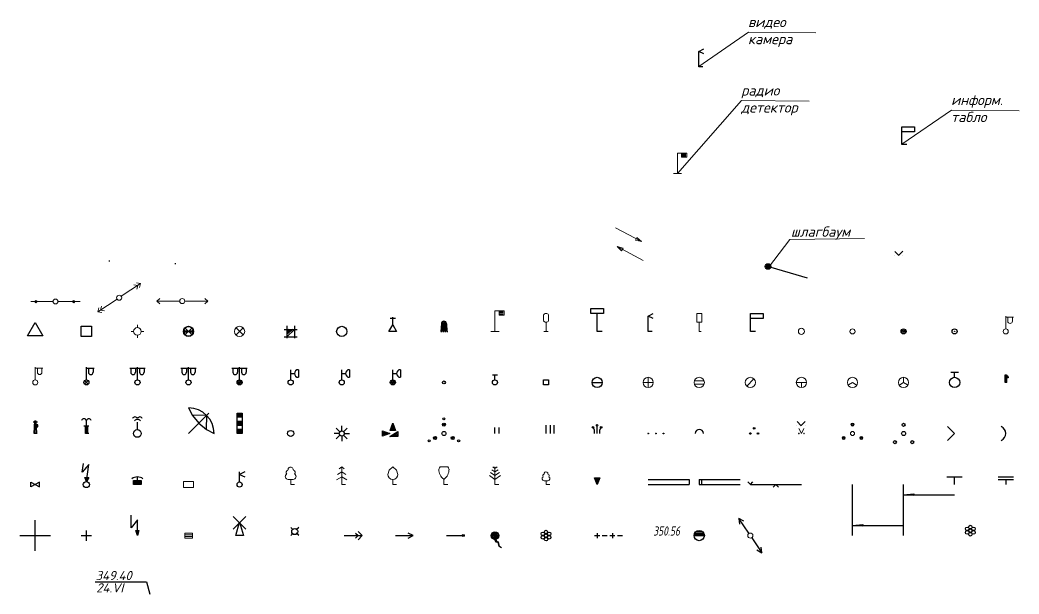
# Model space of a CAD drawing. Header units: metres. Extents: x 629572 to 645168, y 4785785 to 4790166.
# Drawn here: x 633244.5 to 633342.3, y 4785877.5 to 4785933.7 of the extents above; entities that cross this region are included whole.
import ezdxf

# ---------------------------------------------------------------- set-up
doc = ezdxf.new("R2010")
doc.units = ezdxf.units.M
doc.linetypes.add('DOT', pattern=[6.35, 0, -6.35])
doc.layers.get('0').update_dxf_attribs({"linetype": 'CONTINUOUS'})
for name, color, linetype in [('71321100', 7, 'CONTINUOUS'), ('благоустройство 777', 7, 'CONTINUOUS'), ('растительность', 7, 'CONTINUOUS')]:
    doc.layers.add(name, color=color, linetype=linetype)
doc.styles.add('ISOCPEUR', font='isocpeui.ttf')

# ---------------------------------------------------------------- blocks, each defined once
blk = doc.blocks.new('BL_30')
at = {"color": 0}
for p, q in [((-0.8, 2.4), (-0.55, 4.1)), ((0.5, 3.9), (-0.8, 2.4)), ((0, 0.6), (0.5, 3.9)), ((0, 0.6), (-0.3, 1.4)), ((-0.3, 1.4), (0.5, 1.35)), ((0, 0.6), (-0.1, 1.44)), ((0.3, 1.36), (0, 0.6)), ((0.5, 1.35), (0, 0.6))]:
    blk.add_line(p, q, dxfattribs=at)
for radius in [0.6, 0]:
    blk.add_circle((0, 0), radius, dxfattribs=at)
blk = doc.blocks.new('BL_352')
at = {"color": 0}
for p, q in [((-1, 0), (1, 0)), ((0, -1), (0, 1))]:
    blk.add_line(p, q, dxfattribs=at)
blk = doc.blocks.new('BL_1002')
at = {"color": 0}
for p, q in [((-0.85, -0.45), (-0.85, 0.45)), ((-0.85, 0.45), (0.85, -0.45)), ((0.85, 0.45), (-0.85, -0.45)), ((0.85, -0.45), (0.85, 0.45))]:
    blk.add_line(p, q, dxfattribs=at)
blk = doc.blocks.new('BL_333')
at = {"color": 0}
for p, q in [((0, -3), (0, 3)), ((-3, 0), (3, 0))]:
    blk.add_line(p, q, dxfattribs=at)
blk = doc.blocks.new('BL_87')
at = {"color": 0}
for p, q in [((-0.75, 0), (-0.75, 0.8)), ((-0.75, 0.8), (0, 0.8)), ((-0.75, 0.6), (0.75, 0.6)), ((0.75, 0.4), (-0.75, 0.4)), ((-0.75, 0.2), (0.75, 0.2)), ((0.75, 0), (-0.75, 0)), ((0, 0.8), (0, 1.5)), ((0, 0.8), (0.75, 0.8)), ((0.75, 0.8), (0.75, 0))]:
    blk.add_line(p, q, dxfattribs=at)
blk.add_arc((0, -0.3), 1.8, 53, 127, dxfattribs=at)
blk = doc.blocks.new('BL_46')
at = {"color": 0}
for p, q in [((-1.2, 1.5), (-1.2, 4)), ((0, 3.1), (-1.2, 1.5)), ((0, 0), (0, 3.1)), ((0, 0), (-0.3, 1)), ((-0.3, 1), (0.3, 1)), ((-0.15, 1), (0, 0)), ((0.3, 1), (0, 0)), ((0, 0), (0.15, 1))]:
    blk.add_line(p, q, dxfattribs=at)
blk = doc.blocks.new('BL_2')
at = {"color": 0}
for p, q in [((-1, -1), (-1, 1)), ((-1, 1), (1, 1)), ((1, 1), (1, -1)), ((0, -1), (-1, -1)), ((1, -1), (0, -1))]:
    blk.add_line(p, q, dxfattribs=at)
blk.add_circle((0, 0), 0, dxfattribs=at)
blk = doc.blocks.new('BL_70')
at = {"color": 0}
for p, q in [((0, 0), (0, 2.6)), ((-0.5, 1.5), (0.5, 1.5)), ((-0.2, 0), (-0.2, 1.5)), ((0.5, 0), (-0.2, 0)), ((0.2, 1.5), (0.2, 0))]:
    blk.add_line(p, q, dxfattribs=at)
for centre in [(-0.48, 2.4), (0.48, 2.4)]:
    blk.add_arc(centre, 0.5, 20, 160, dxfattribs=at)
blk = doc.blocks.new('BL_1')
at = {"color": 0}
for p, q in [((-1.5, -0.87), (0, 1.73)), ((0, 1.73), (1.5, -0.87)), ((0, -0.87), (-1.5, -0.87)), ((1.5, -0.87), (0, -0.87))]:
    blk.add_line(p, q, dxfattribs=at)
blk.add_circle((0, 0), 0, dxfattribs=at)
blk = doc.blocks.new('BL_33')
at = {"color": 0, "lineweight": 13}
for p, q in [((0, 0.5), (0, 3)), ((0, 2.8), (1.5, 2.8)), ((0.4, 2.8), (0.4, 2)), ((1.3, 2.8), (1.3, 2))]:
    blk.add_line(p, q, dxfattribs=at)
for radius in [0.5, 0]:
    blk.add_circle((0, 0), radius, dxfattribs=at)
blk.add_arc((0.85, 2), 0.45, 180, 0, dxfattribs=at)
blk = doc.blocks.new('BL_69')
at = {"color": 0}
for p, q in [((-0.4, 2.3), (0.4, 2.3)), ((-0.25, 0), (-0.1, 2.5)), ((-0.1, 2.5), (0.1, 2.5)), ((0, 0), (0, 2.5)), ((0.1, 2.5), (0.25, 0)), ((0.38, 0), (-0.25, 0)), ((0.5, 1.7), (0.2, 1.7)), ((0.2, 1.5), (0.3, 1.5)), ((0.3, 1.5), (0.3, 1.3)), ((0.3, 1.3), (0.5, 1.3)), ((0.5, 1.3), (0.5, 1.7))]:
    blk.add_line(p, q, dxfattribs=at)
blk = doc.blocks.new('BL_3')
at = {"color": 0, "lineweight": 13}
for p, q in [((-0.75, 0), (-1.25, 0)), ((0, 0.75), (0, 1.25)), ((0.75, 0), (1.25, 0)), ((0, -0.75), (0, -1.25))]:
    blk.add_line(p, q, dxfattribs=at)
for radius in [0.75, 0]:
    blk.add_circle((0, 0), radius, dxfattribs=at)
blk = doc.blocks.new('BL_36')
at = {"color": 0}
for p, q in [((-1.5, 2.8), (1.5, 2.8)), ((-1.3, 2.8), (-1.3, 2)), ((-0.4, 2.8), (-0.4, 2)), ((0, 0.5), (0, 3)), ((0.4, 2.8), (0.4, 2)), ((1.3, 2.8), (1.3, 2))]:
    blk.add_line(p, q, dxfattribs=at)
blk.add_circle((0, 0), 0.5, dxfattribs=at)
for centre in [(-0.85, 2), (0.85, 2)]:
    blk.add_arc(centre, 0.45, 180, 0, dxfattribs=at)
blk = doc.blocks.new('BL_94')
at = {"color": 0}
blk.add_line((0, 0.75), (0, 2.2), dxfattribs=at)
blk.add_circle((0, 0), 0.75, dxfattribs=at)
for centre, radius, start, end in [((-0.48, 2.75), 0.5, 20, 160), ((0, 2), 0.75, 40, 140), ((0.48, 2.75), 0.5, 20, 160)]:
    blk.add_arc(centre, radius, start, end, dxfattribs=at)
blk = doc.blocks.new('BL_35')
at = {"color": 0}
for p, q in [((0, 0.5), (0, 3)), ((0, 2.8), (1.5, 2.8)), ((0.4, 2.8), (0.4, 2)), ((1.3, 2.8), (1.3, 2)), ((-0.35, 0.35), (0.35, -0.35)), ((-0.35, -0.35), (0.35, 0.35))]:
    blk.add_line(p, q, dxfattribs=at)
for radius in [0.5, 0]:
    blk.add_circle((0, 0), radius, dxfattribs=at)
blk.add_arc((0.85, 2), 0.45, 180, 0, dxfattribs=at)
blk = doc.blocks.new('BL_4017')
at = {"color": 0}
for p, q in [((0, 0.5), (0, 2.5)), ((1, 2.5), (0, 2)), ((0, 2), (1, 1.5))]:
    blk.add_line(p, q, dxfattribs=at)
blk.add_circle((0, 0), 0.5, dxfattribs=at)
blk = doc.blocks.new('BL_88')
at = {"color": 0, "lineweight": 13}
for p, q in [((1, 0.6), (-1, 0.6)), ((-1, 0.6), (-1, -0.6)), ((1, -0.6), (1, 0.6)), ((-1, -0.6), (1, -0.6))]:
    blk.add_line(p, q, dxfattribs=at)
for centre in [(-0.35, 0), (0.35, 0)]:
    blk.add_circle(centre, 0, dxfattribs=at)
blk = doc.blocks.new('BL_153')
at = {"color": 0, "lineweight": 13}
for p, q in [((-0.75, 0.5), (0.75, 0.5)), ((-0.75, -0.5), (-0.75, 0.5)), ((-0.75, 0.15), (0.75, 0.15)), ((0.75, 0.5), (0.75, -0.5)), ((-0.75, -0.17), (0.75, -0.17)), ((0.75, -0.5), (-0.75, -0.5))]:
    blk.add_line(p, q, dxfattribs=at)
blk = doc.blocks.new('BL_76')
at = {"color": 0}
for p, q in [((-1.25, 3.75), (1.25, 1.25)), ((1.25, 3.75), (-1.25, 1.25)), ((-0.75, 0), (0, 2.61)), ((0, 2.61), (0.75, 0)), ((0.75, 0), (-0.75, 0))]:
    blk.add_line(p, q, dxfattribs=at)
blk = doc.blocks.new('BL_104')
at = {"color": 7, "lineweight": 13}
for p, q in [((-0.45, 1), (0.45, 1)), ((0, 0), (0, 1)), ((0.75, 0), (0, 0))]:
    blk.add_line(p, q, dxfattribs=at)
for centre, radius, start, end in [((-0.5, 1.55), 0.55, 115, 270), ((-0.47, 2.4), 0.44, 100, 235), ((0, 2.9), 0.52, 358, 185), ((0.5, 1.55), 0.55, 270, 65), ((0.47, 2.4), 0.44, 305, 80)]:
    blk.add_arc(centre, radius, start, end, dxfattribs=at)
blk = doc.blocks.new('BL_105')
at = {"color": 7, "lineweight": 13}
for p, q in [((0, 2.5), (-0.8, 2)), ((0, 3.5), (-0.5, 3.1)), ((0, 2.5), (0, 3.5)), ((0.5, 3.1), (0, 3.5)), ((0, 1.5), (0, 2.5)), ((0.8, 2), (0, 2.5)), ((0, 1.5), (-1, 0.9)), ((0, 0), (0, 1.5)), ((1, 0.9), (0, 1.5)), ((0.75, 0), (0, 0))]:
    blk.add_line(p, q, dxfattribs=at)
blk = doc.blocks.new('BL_146')
at = {"color": 0}
for p, q in [((0, 1.6), (0.5, 1.1)), ((0, 0), (0.5, 0.5)), ((1.6, 1.6), (1.1, 1.1)), ((1.6, 0), (1.1, 0.5))]:
    blk.add_line(p, q, dxfattribs=at)
blk.add_circle((0.8, 0.8), 0.6, dxfattribs=at)
blk = doc.blocks.new('BL_4030')
at = {"color": 0}
for p, q in [((0.5, 0), (4, 0)), ((2.7, 0.5), (3.2, 0)), ((3.2, 0), (2.7, -0.5)), ((4, 0), (3.2, 0.8)), ((3.2, -0.8), (4, 0))]:
    blk.add_line(p, q, dxfattribs=at)
blk = doc.blocks.new('BL_7')
at = {"color": 7, "lineweight": 13}
for p, q in [((-0.7, 0.7), (0.7, -0.7)), ((-0.7, -0.7), (0.7, 0.7))]:
    blk.add_line(p, q, dxfattribs=at)
blk.add_circle((0, 0), 1, dxfattribs=at)
blk = doc.blocks.new('BL_6')
at = {"color": 0}
for p, q in [((-1, 0), (1, 0)), ((-0.97, 0.25), (0.97, -0.25)), ((-0.97, -0.25), (0.97, 0.25)), ((-0.7, 0.7), (0.7, -0.7)), ((-0.7, -0.7), (0.7, 0.7))]:
    blk.add_line(p, q, dxfattribs=at)
for radius in [1, 0.95]:
    blk.add_circle((0, 0), radius, dxfattribs=at)
blk = doc.blocks.new('BL_38')
at = {"color": 0}
for p, q in [((-1.5, 2.8), (1.5, 2.8)), ((-1.3, 2.8), (-1.3, 2)), ((-0.4, 2.8), (-0.4, 2)), ((0, 0.5), (0, 3)), ((0.4, 2.8), (0.4, 2)), ((1.3, 2.8), (1.3, 2))]:
    blk.add_line(p, q, dxfattribs=at)
for radius in [0.5, 0.35, 0.17, 0.02]:
    blk.add_circle((0, 0), radius, dxfattribs=at)
for centre in [(-0.85, 2), (0.85, 2)]:
    blk.add_arc(centre, 0.45, 180, 0, dxfattribs=at)
blk = doc.blocks.new('BL_170')
at = {"color": 0}
for p, q in [((-0.5, 0), (-0.5, 4)), ((-0.5, 4), (0.5, 4)), ((0.5, 4), (0.5, 0)), ((0.5, 3.8), (-0.5, 3.8)), ((-0.5, 3.6), (0.5, 3.6)), ((0.5, 3.4), (-0.5, 3.4)), ((0.5, 3.2), (-0.5, 3.2)), ((-0.5, 2.4), (0.5, 2.4)), ((0.5, 2.2), (-0.5, 2.2)), ((-0.5, 2), (0.5, 2)), ((0.5, 1.8), (-0.5, 1.8)), ((-0.5, 1.6), (0.5, 1.6)), ((0.5, 0.8), (-0.5, 0.8)), ((-0.5, 0.6), (0.5, 0.6)), ((0.5, 0.4), (-0.5, 0.4)), ((-0.5, 0.2), (0.5, 0.2)), ((0.5, 0), (-0.5, 0))]:
    blk.add_line(p, q, dxfattribs=at)
blk = doc.blocks.new('BL_37')
at = {"color": 0}
for p, q in [((-1.5, 2.8), (1.5, 2.8)), ((-1.3, 2.8), (-1.3, 2)), ((-0.4, 2.8), (-0.4, 2)), ((0, 0.5), (0, 3)), ((0.4, 2.8), (0.4, 2)), ((1.3, 2.8), (1.3, 2))]:
    blk.add_line(p, q, dxfattribs=at)
for radius in [0.5, 0]:
    blk.add_circle((0, 0), radius, dxfattribs=at)
for centre in [(-0.85, 2), (0.85, 2)]:
    blk.add_arc(centre, 0.45, 180, 0, dxfattribs=at)
blk = doc.blocks.new('BL_90')
at = {"color": 0}
for p, q in [((0, 5), (0.8, 3.5)), ((0, 0), (4, 4)), ((3.6, 3.6), (0.8, 3.5)), ((0.8, 3.5), (2, 2)), ((2, 2), (3.5, 0.8)), ((3.5, 0.8), (3.6, 3.6)), ((3.5, 0.8), (5, 0))]:
    blk.add_line(p, q, dxfattribs=at)
blk.add_arc((0, 0), 5, 0, 90, dxfattribs=at)
blk = doc.blocks.new('BL_81')
at = {"color": 0}
for p, q in [((-1.25, 0.35), (1.25, 0.35)), ((-0.75, 1.1), (-0.75, -1.35)), ((-0.75, -1.1), (0.75, 0.35)), ((0.45, 0.35), (-0.75, -0.55)), ((-0.75, -0.25), (0.05, 0.35)), ((-0.35, 0.35), (-0.75, 0.05)), ((0.75, 1.1), (0.75, -1.35)), ((-1.25, -1.1), (1.25, -1.1))]:
    blk.add_line(p, q, dxfattribs=at)
blk = doc.blocks.new('BL_980')
at = {"color": 0}
for radius in [1, 0]:
    blk.add_circle((0, 0), radius, dxfattribs=at)
blk = doc.blocks.new('BL_40')
at = {"color": 0}
for p, q in [((0, 0.5), (0, 2.5)), ((1.5, 2.5), (1.5, 1)), ((0, 1.75), (0.75, 1.75))]:
    blk.add_line(p, q, dxfattribs=at)
blk.add_circle((0, 0), 0.5, dxfattribs=at)
blk.add_arc((1.5, 1.75), 0.75, 90, 270, dxfattribs=at)
blk = doc.blocks.new('BL_171')
at = {"color": 0}
blk.add_circle((0, 0), 0.6, dxfattribs=at)
blk = doc.blocks.new('BL_97')
at = {"color": 0}
for p, q in [((-0.5, 0), (-1.5, 0)), ((-0.36, 0.35), (-1.07, 1.06)), ((0, 0.5), (0, 1.5)), ((0.36, 0.35), (1.07, 1.06)), ((0.5, 0), (1.5, 0)), ((-0.36, -0.35), (-1.07, -1.06)), ((0, -0.5), (0, -1.5)), ((0.36, -0.35), (1.07, -1.06))]:
    blk.add_line(p, q, dxfattribs=at)
blk.add_circle((0, 0), 0.5, dxfattribs=at)
blk = doc.blocks.new('BL_41')
at = {"color": 0}
for p, q in [((0, 0.5), (0, 2.5)), ((1.5, 2.5), (1.5, 1)), ((0, 1.75), (0.75, 1.75))]:
    blk.add_line(p, q, dxfattribs=at)
for radius in [0.5, 0]:
    blk.add_circle((0, 0), radius, dxfattribs=at)
blk.add_arc((1.5, 1.75), 0.75, 90, 270, dxfattribs=at)
blk = doc.blocks.new('BL_4016')
at = {"color": 0}
for p, q in [((-0.5, 0.5), (0, 0)), ((0, 0), (0.5, 0.5)), ((0, 0), (5, 0)), ((5, 0), (4.5, -0.5)), ((5.5, -0.5), (5, 0)), ((5, 0), (10, 0))]:
    blk.add_line(p, q, dxfattribs=at)
blk = doc.blocks.new('BL_107')
at = {"color": 0, "lineweight": 13}
for p, q in [((-0.99, 3), (-0.87, 3.3)), ((-0.87, 3.3), (-0.75, 3.5)), ((-0.75, 3.5), (0.75, 3.5)), ((0.87, 3.3), (0.75, 3.5)), ((0.99, 3), (0.87, 3.3)), ((0, 0), (0, 1)), ((0.75, 0), (0, 0))]:
    blk.add_line(p, q, dxfattribs=at)
for centre, start, end in [((1.5, 3), 180, 232), ((-1.5, 3), 308, 0)]:
    blk.add_arc(centre, 2.5, start, end, dxfattribs=at)
blk = doc.blocks.new('BL_4032')
at = {"color": 0}
blk.add_line((0.5, 0), (4, 0), dxfattribs=at)
blk.add_circle((3.8, 0), 0.2, dxfattribs=at)
blk = doc.blocks.new('BL_106')
at = {"color": 7, "lineweight": 13}
for p, q in [((-1, 2), (-0.7, 2.8)), ((-0.7, 2.8), (0, 3.5)), ((0, 3.5), (0.7, 2.8)), ((0.7, 2.8), (1, 2)), ((0, 0), (0, 1)), ((0.75, 0), (0, 0))]:
    blk.add_line(p, q, dxfattribs=at)
blk.add_arc((0, 2), 1, 180, 0, dxfattribs=at)
blk = doc.blocks.new('BL_4031')
at = {"color": 0}
for p, q in [((0.5, 0), (4, 0)), ((4, 0), (3, 0.5)), ((3, -0.5), (4, 0))]:
    blk.add_line(p, q, dxfattribs=at)
blk = doc.blocks.new('BL_101')
at = {"color": 7, "lineweight": 13}
for p, q in [((-0.37, 0.75), (0.37, 0.75)), ((0, 0), (0, 0.75)), ((0.75, 0), (0, 0))]:
    blk.add_line(p, q, dxfattribs=at)
for centre, radius, start, end in [((-0.34, 1.73), 0.3, 93, 230), ((0, 2.13), 0.37, 355, 195), ((0.34, 1.73), 0.3, 310, 87), ((-0.37, 1.14), 0.39, 120, 270), ((0.37, 1.14), 0.39, 270, 60)]:
    blk.add_arc(centre, radius, start, end, dxfattribs=at)
blk = doc.blocks.new('BL_163')
at = {"color": 0}
for centre in [(-0.61, 0.35), (-0.61, -0.35), (0, 0.7), (0, 0), (0.61, 0.35), (0.61, -0.35), (0, -0.7)]:
    blk.add_circle(centre, 0.35, dxfattribs=at)
blk = doc.blocks.new('BL_108')
at = {"color": 7, "lineweight": 13}
for p, q in [((-0.9, 2.35), (0, 1.8)), ((-0.6, 2.9), (0, 2.5)), ((-0.4, 3.5), (0, 3.15)), ((0, 0), (0, 3.5)), ((0, 3.15), (0.4, 3.5)), ((0, 2.5), (0.6, 2.9)), ((0, 1.8), (0.9, 2.35)), ((-1.1, 1.8), (0, 1)), ((0, 1), (1.1, 1.8)), ((0.75, 0), (0, 0))]:
    blk.add_line(p, q, dxfattribs=at)
blk = doc.blocks.new('BL_95')
at = {"color": 0}
for p, q in [((-0.1, -0.75), (0.2, -1.2)), ((0.1, -0.75), (0.3, -1.1)), ((0.2, -1.2), (0.55, -1.3)), ((0.3, -1.1), (0.65, -1.2)), ((0.55, -1.3), (0.75, -2)), ((0.65, -1.2), (0.75, -1.9)), ((0.75, -2), (1.25, -2.3))]:
    blk.add_line(p, q, dxfattribs=at)
for radius in [0.75, 0.55, 0.35, 0.15]:
    blk.add_circle((0, 0), radius, dxfattribs=at)
blk = doc.blocks.new('BL_78')
at = {"color": 0}
for p, q in [((-0.5, 1.5), (-0.6, 0)), ((-0.6, 0), (-0.4, 0)), ((-0.4, 0), (-0.3, 1.5)), ((-0.3, 1.5), (-0.1, 1.5)), ((-0.1, 1.5), (-0.2, 0)), ((-0.2, 0), (0, 0)), ((0, 0), (0, 1.5)), ((0, 1.5), (0.1, 1.5)), ((0.1, 1.5), (0.2, 0)), ((0.2, 0), (0.4, 0)), ((0.4, 0), (0.3, 1.5)), ((0.3, 1.5), (0.5, 1.5)), ((0.5, 1.5), (0.6, 0)), ((0.6, 0), (0.8, 0))]:
    blk.add_line(p, q, dxfattribs=at)
for radius in [0.5, 0.3, 0.1]:
    blk.add_arc((0, 1.5), radius, 0, 180, dxfattribs=at)
blk = doc.blocks.new('BL_160')
at = {"color": 0}
blk.add_circle((0, 0), 0.3, dxfattribs=at)
blk = doc.blocks.new('BL_2010')
at = {"color": 0}
for centre, radius in [((0, 1.73), 0.3), ((0, 2.89), 0.2), ((0, 0), 0.4), ((0, 1.73), 0.15), ((-2.89, -1.44), 0.2), ((-1.73, -0.87), 0.3), ((-1.73, -0.87), 0.15), ((1.73, -0.87), 0.3), ((1.73, -0.87), 0.15), ((2.89, -1.44), 0.2)]:
    blk.add_circle(centre, radius, dxfattribs=at)
blk = doc.blocks.new('BL_79')
at = {"color": 0}
for p, q in [((-0.5, 2.6), (0.5, 2.6)), ((0, 1.3), (0, 2.8)), ((-0.75, 0), (0, 1.3)), ((0.75, 0), (-0.75, 0)), ((0, 1.3), (0.75, 0))]:
    blk.add_line(p, q, dxfattribs=at)
blk = doc.blocks.new('BL_100')
at = {"color": 0}
for p, q in [((-0.5, 0.6), (0, 2)), ((-0.25, 0.6), (0, 2)), ((0, 2), (0, 0.6)), ((0, 2), (0.5, 0.6)), ((0, 2), (0.25, 0.6)), ((-2, 0), (-2, 0.5)), ((-2, 0.5), (-0.6, 0)), ((-2, 0.25), (-0.6, 0)), ((-0.6, 0), (-2, 0)), ((-0.6, 0), (-2, -0.5)), ((-2, -0.5), (-2, 0)), ((-0.6, 0), (-2, -0.25)), ((-0.6, -0.6), (0.98, 0.4)), ((0.95, 0.15), (-0.6, -0.6)), ((0, 0.6), (-0.5, 0.6)), ((0.5, 0.6), (0, 0.6)), ((0.98, 0.4), (0.96, -0.1)), ((-0.6, -0.6), (0.96, -0.1)), ((-0.6, -0.6), (0.96, -0.35)), ((0.95, -0.6), (-0.6, -0.6)), ((0.96, -0.1), (0.95, -0.6))]:
    blk.add_line(p, q, dxfattribs=at)
blk = doc.blocks.new('BL_42')
at = {"color": 0}
for p, q in [((0, 0.5), (0, 2.5)), ((1.5, 2.5), (1.5, 1)), ((0, 1.75), (0.75, 1.75))]:
    blk.add_line(p, q, dxfattribs=at)
for radius in [0.5, 0.35, 0.17, 0.02]:
    blk.add_circle((0, 0), radius, dxfattribs=at)
blk.add_arc((1.5, 1.75), 0.75, 90, 270, dxfattribs=at)
blk = doc.blocks.new('BL_10')
at = {"color": 7, "lineweight": 13}
for p, q in [((-0.5, 2.1), (-0.5, 3.2)), ((0.5, 2.1), (0.5, 3.2)), ((-0.4, 0), (0.4, 0)), ((0, 0), (0, 1.8))]:
    blk.add_line(p, q, dxfattribs=at)
for centre in [(0, 3.05), (0, 2.65), (0, 2.25)]:
    blk.add_circle(centre, 0, dxfattribs=at)
for centre, start, end in [((0, 2.9), 36, 144), ((0, 2.4), 216, 324)]:
    blk.add_arc(centre, 0.6, start, end, dxfattribs=at)
blk = doc.blocks.new('BL_114')
at = {"color": 0}
for p, q in [((-0.5, -0.5), (-0.5, 0.5)), ((-0.5, 0.5), (0.5, 0.5)), ((0.5, 0.5), (0.5, -0.5)), ((0.5, -0.5), (-0.5, -0.5))]:
    blk.add_line(p, q, dxfattribs=at)
blk.add_circle((0, 0), 0, dxfattribs=at)
blk = doc.blocks.new('BL_2012')
at = {"color": 0}
for p, q in [((0, 0), (0, 1.6)), ((0.8, 1.6), (0.8, 0)), ((1.6, 0), (1.6, 1.6))]:
    blk.add_line(p, q, dxfattribs=at)
blk = doc.blocks.new('BL_9')
at = {"color": 0, "lineweight": 13}
for p, q in [((1.8, 4), (0, 4)), ((0, 4), (0, 0)), ((0.8, 4), (0.8, 3.2)), ((1.8, 3.2), (1.8, 4)), ((0.8, 3.8), (1.6, 3.8)), ((1.6, 3.6), (0.8, 3.6)), ((0.8, 3.4), (1.6, 3.4)), ((0.8, 3.2), (1.8, 3.2)), ((-0.8, 0), (0.8, 0))]:
    blk.add_line(p, q, dxfattribs=at)
blk = doc.blocks.new('BL_67')
at = {"color": 0}
for p, q in [((-0.5, 1.5), (0.5, 1.5)), ((0, 0.5), (0, 1.5))]:
    blk.add_line(p, q, dxfattribs=at)
for radius in [0.5, 0]:
    blk.add_circle((0, 0), radius, dxfattribs=at)
blk = doc.blocks.new('BL_2011')
at = {"color": 0}
for p, q in [((0, 0), (0, 1.2)), ((0.8, 0), (0.8, 1.2))]:
    blk.add_line(p, q, dxfattribs=at)
blk = doc.blocks.new('BL_4012')
at = {"color": 0}
for p, q in [((0, 1), (8, 1)), ((0, 0), (8, 0)), ((8, 1), (8, 0))]:
    blk.add_line(p, q, dxfattribs=at)
blk = doc.blocks.new('BL_4019')
at = {"color": 0}
for p, q in [((0, 0), (-0.5, 1.3)), ((-0.5, 1.3), (0.5, 1.3)), ((0, 0), (-0.2, 1.1)), ((-0.2, 1.1), (0, 1.1)), ((0.5, 1.3), (0, 0)), ((0, 1.1), (0, 0)), ((0, 0), (0.2, 1.1))]:
    blk.add_line(p, q, dxfattribs=at)
blk = doc.blocks.new('BL_4015')
at = {"color": 0}
for p, q in [((-0.5, 0), (0.5, 0)), ((0, 0.5), (0, -0.5)), ((1, 0), (2, 0)), ((2.5, 0), (3.5, 0)), ((3, 0.5), (3, -0.5)), ((4, 0), (5, 0))]:
    blk.add_line(p, q, dxfattribs=at)
blk = doc.blocks.new('BL_4013')
at = {"color": 0}
for p, q in [((0, 1), (0, 0)), ((0, 1), (8, 1)), ((0, 0), (8, 0)), ((0.5, 0), (0.5, 1))]:
    blk.add_line(p, q, dxfattribs=at)
blk = doc.blocks.new('BL_20')
at = {"color": 0, "lineweight": 13}
blk.add_circle((0, 0), 0.5, dxfattribs=at)
blk = doc.blocks.new('BL_83')
at = {"color": 0}
for p, q in [((-1, 0), (1, 0)), ((0.97, 0.25), (-0.97, 0.25)), ((-0.87, 0.5), (0.87, 0.5)), ((0.66, 0.75), (-0.66, 0.75))]:
    blk.add_line(p, q, dxfattribs=at)
blk.add_circle((0, 0), 1, dxfattribs=at)
blk = doc.blocks.new('BL_14')
at = {"color": 0}
for p, q in [((0, 3), (1, 3.5)), ((0, 0), (0, 3)), ((1, 2.5), (0, 3)), ((0.8, 0), (0, 0))]:
    blk.add_line(p, q, dxfattribs=at)
blk = doc.blocks.new('BL_50')
at = {"color": 0, "lineweight": 13}
for p, q in [((-1, 0), (1, 0)), ((0, 1), (0, -1))]:
    blk.add_line(p, q, dxfattribs=at)
blk.add_circle((0, 0), 1, dxfattribs=at)
blk = doc.blocks.new('BL_2016')
at = {"color": 0}
for centre in [(0, 0), (1.5, 0), (3, 0)]:
    blk.add_circle(centre, 0.05, dxfattribs=at)
blk = doc.blocks.new('BL_13')
at = {"color": 0}
for p, q in [((-1.25, 3.5), (-1.25, 4.5)), ((-1.25, 4.5), (1.25, 4.5)), ((1.25, 4.5), (1.25, 3.5)), ((0, 3.5), (-1.25, 3.5)), ((0, 0), (0, 3.5)), ((1.25, 3.5), (0, 3.5)), ((1, 0), (0, 0))]:
    blk.add_line(p, q, dxfattribs=at)
blk = doc.blocks.new('BL_49')
at = {"color": 0}
blk.add_line((-1, 0), (1, 0), dxfattribs=at)
blk.add_circle((0, 0), 1, dxfattribs=at)
blk = doc.blocks.new('BL_2026')
at = {"color": 0}
for p, q in [((-0.5, 0.7), (-0.8, 1.2)), ((-0.5, 0), (-0.5, 0.7)), ((0, 0), (0, 1.6)), ((0.5, 0.7), (0.8, 1.2)), ((0.5, 0), (0.5, 0.7))]:
    blk.add_line(p, q, dxfattribs=at)
for centre in [(-0.8, 1.2), (0, 1.6), (0.8, 1.2)]:
    blk.add_circle(centre, 0.15, dxfattribs=at)
blk = doc.blocks.new('BL_15')
at = {"color": 0, "lineweight": 13}
for p, q in [((0.5, 3.5), (-0.5, 3.5)), ((-0.5, 3.5), (-0.5, 1.8)), ((0.5, 1.8), (0.5, 3.5)), ((-0.5, 1.8), (0, 1.8)), ((0, 0), (0, 1.8)), ((0, 1.8), (0.5, 1.8)), ((0.4, 0), (0, 0))]:
    blk.add_line(p, q, dxfattribs=at)
blk = doc.blocks.new('BL_2118')
at = {"color": 0}
blk.add_arc((0, 0), 0.8, 0, 180, dxfattribs=at)
blk = doc.blocks.new('BL_51')
at = {"color": 7, "lineweight": 13}
for p, q in [((-0.94, 0.33), (0.94, 0.33)), ((-0.94, -0.33), (0.94, -0.33))]:
    blk.add_line(p, q, dxfattribs=at)
blk.add_circle((0, 0), 1, dxfattribs=at)
blk = doc.blocks.new('BL_2117')
at = {"color": 0}
for centre in [(0, 0), (0.75, 1), (1.5, 0)]:
    blk.add_circle(centre, 0.15, dxfattribs=at)
blk = doc.blocks.new('BL_53')
at = {"color": 7, "lineweight": 13}
blk.add_line((0.71, 0.71), (-0.71, -0.71), dxfattribs=at)
blk.add_circle((0, 0), 1, dxfattribs=at)
blk = doc.blocks.new('BL_117')
at = {"color": 0}
for p, q in [((0, 0), (0, 3.5)), ((0, 3.5), (2.5, 3.5)), ((2.5, 2.5), (0, 2.5)), ((2.5, 3.5), (2.5, 2.5)), ((1, 0), (0, 0))]:
    blk.add_line(p, q, dxfattribs=at)
blk = doc.blocks.new('BL_4127')
at = {"color": 0}
for p, q in [((0, 0), (0, 10)), ((0, 2), (2, 2.15)), ((0, 2), (10, 2)), ((2, 1.85), (0, 2)), ((2, 2.15), (2, 1.85))]:
    blk.add_line(p, q, dxfattribs=at)
blk = doc.blocks.new('BL_183')
at = {"color": 0}
for p, q in [((-1.5, 1.5), (1.5, 1.5)), ((-1.5, 1.5), (1.5, 1.5)), ((0, 0), (0, 1.5))]:
    blk.add_line(p, q, dxfattribs=at)
blk = doc.blocks.new('BL_4128')
at = {"color": 0}
for p, q in [((0, 0), (0, 10)), ((0, 8), (2, 8.15)), ((0, 8), (10, 8)), ((2, 7.85), (0, 8)), ((2, 8.15), (2, 7.85))]:
    blk.add_line(p, q, dxfattribs=at)
blk = doc.blocks.new('BL_2023')
at = {"color": 0, "lineweight": 13}
blk.add_circle((0, 0), 0.6, dxfattribs=at)
blk = doc.blocks.new('BL_56')
at = {"color": 7, "lineweight": 13}
for q in [(-0.75, -0.5), (0.75, -0.5)]:
    blk.add_line((0, 0), q, dxfattribs=at)
blk.add_circle((0, 0), 1, dxfattribs=at)
blk = doc.blocks.new('BL_2009')
at = {"color": 7, "lineweight": 13}
for centre, radius in [((0, 1.73), 0.3), ((0, 0), 0.4), ((0, 1.73), 0.15), ((-1.73, -0.87), 0.3), ((-1.73, -0.87), 0.15), ((1.73, -0.87), 0.3), ((1.73, -0.87), 0.15)]:
    blk.add_circle(centre, radius, dxfattribs=at)
blk = doc.blocks.new('BL_55')
at = {"color": 7, "lineweight": 13}
for p, q in [((-1, 0), (1, 0)), ((0, 0), (0, -1))]:
    blk.add_line(p, q, dxfattribs=at)
blk.add_circle((0, 0), 1, dxfattribs=at)
blk = doc.blocks.new('BL_2014')
at = {"color": 0, "lineweight": 13}
for p, q in [((-0.5, 1), (0, 0)), ((0, 0), (0.5, 1))]:
    blk.add_line(p, q, dxfattribs=at)
for centre in [(-0.5, 0), (0.5, 0)]:
    blk.add_circle(centre, 0.05, dxfattribs=at)
blk = doc.blocks.new('BL_26')
at = {"color": 0}
for radius in [0.5, 0.05]:
    blk.add_circle((0, 0), radius, dxfattribs=at)
blk = doc.blocks.new('BL_22')
at = {"color": 0}
for radius in [0.5, 0.25, 0.05]:
    blk.add_circle((0, 0), radius, dxfattribs=at)
blk = doc.blocks.new('BL_62')
at = {"color": 0}
for p, q in [((-0.75, 2), (0.75, 2)), ((0, 1), (0, 2))]:
    blk.add_line(p, q, dxfattribs=at)
blk.add_circle((0, 0), 1, dxfattribs=at)
blk = doc.blocks.new('BL_1003')
at = {"color": 0}
for q in [(-1.4, 1.4), (-1.4, -1.4)]:
    blk.add_line((0, 0), q, dxfattribs=at)
blk = doc.blocks.new('BL_57')
at = {"color": 7, "lineweight": 13}
for p, q in [((0, 0), (-0.75, -0.5)), ((0, 0), (0, 1)), ((0.75, -0.5), (0, 0))]:
    blk.add_line(p, q, dxfattribs=at)
blk.add_circle((0, 0), 1, dxfattribs=at)
blk = doc.blocks.new('BL_172')
at = {"color": 0}
for centre, radius in [((0, 1.7), 0.3), ((0, 0), 0.4), ((-1.7, -1.7), 0.3), ((1.7, -1.7), 0.3)]:
    blk.add_circle(centre, radius, dxfattribs=at)
blk = doc.blocks.new('BL_182')
at = {"color": 0}
for p, q in [((-1.5, 1.5), (1.5, 1.5)), ((-1.5, 1), (1.5, 1)), ((0, 1), (0, 0))]:
    blk.add_line(p, q, dxfattribs=at)
blk = doc.blocks.new('BL_32')
at = {"color": 7, "lineweight": 13}
for p, q in [((0, 0.5), (0, 3)), ((0, 2.8), (1.5, 2.8)), ((0.4, 2.8), (0.4, 2)), ((1.3, 2.8), (1.3, 2))]:
    blk.add_line(p, q, dxfattribs=at)
blk.add_circle((0, 0), 0.5, dxfattribs=at)
blk.add_arc((0.85, 2), 0.45, 180, 0, dxfattribs=at)
blk = doc.blocks.new('BL_68')
at = {"color": 0}
for p, q in [((-0.125, 0), (-0.125, 1.5)), ((-0.125, 1.5), (0.125, 1.5)), ((-0.125, 1.125), (0.375, 1.125)), ((0.25, 0), (-0.125, 0)), ((0, 0), (0, 1.5)), ((0.125, 1.5), (0.125, 1.25)), ((0.125, 1.25), (0.345, 1.25)), ((0.225, 1), (0.125, 1)), ((0.125, 1), (0.125, 0)), ((0.225, 0.9), (0.225, 1)), ((0.475, 0.9), (0.225, 0.9)), ((0.475, 1.12), (0.475, 0.9))]:
    blk.add_line(p, q, dxfattribs=at)
blk.add_arc((0.345, 1.12), 0.12, 0, 90, dxfattribs=at)
blk = doc.blocks.new('BL_4026')
at = {"color": 0}
blk.add_arc((-1.5, 0), 1.5, 295, 65, dxfattribs=at)
blk = doc.blocks.new('Столбеццццц')
at = {"lineweight": 13}
h = blk.add_hatch(color=256, dxfattribs=at)
edge = h.paths.add_edge_path()
edge.add_arc((-2.01, 0.06), 0.118, 0, 360)
h = blk.add_hatch(color=256, dxfattribs=at)
edge = h.paths.add_edge_path()
edge.add_arc((1.83, 0.06), 0.118, 0, 360)
for points in [[(-0.27, 0.06), (-2.52, 0.06)], [(0.23, 0.06), (2.48, 0.06)]]:
    blk.add_lwpolyline(points, dxfattribs=at)
for centre, radius in [((-2.01, 0.06), 0.118), ((-0.02, 0.06), 0.25), ((1.83, 0.06), 0.118)]:
    blk.add_circle(centre, radius, dxfattribs=at)
blk = doc.blocks.new('A$C203B62B6')
at = {"layer": '71321100', "lineweight": 13}
for p, q in [((0, 0), (-0.395, 0.395)), ((-0.007, 0.014), (0.388, 0.409)), ((-0.424, -0.006), (-0.424, -0.006)), ((0.367, -0.006), (0.367, -0.006))]:
    blk.add_line(p, q, dxfattribs=at)
blk = doc.blocks.new('0.4кВ')
at = {"color": 7, "lineweight": 13}
for points in [[(-2.5, 0), (-2.204, 0.266)], [(-0.25, 0), (-2.5, 0)], [(-2.5, 0), (-2.204, -0.266)], [(0.25, 0), (2.5, 0)], [(2.5, 0), (2.204, 0.266)], [(2.5, 0), (2.204, -0.266)]]:
    blk.add_lwpolyline(points, dxfattribs=at)
blk.add_circle((0, 0), 0.25, dxfattribs=at)
blk = doc.blocks.new('A$C450575BC')
at = {"layer": '71321100', "lineweight": 13}
for p, q in [((0.018, -0.023), (-0.377, 0.372)), ((0, 0), (0.395, 0.395)), ((-0.442, -0.043), (-0.442, -0.043)), ((0.348, -0.043), (0.348, -0.043))]:
    blk.add_line(p, q, dxfattribs=at)
blk = doc.blocks.new('A$C4A9F3D35')
at = {"lineweight": 13}
for points in [[(0.174, 0.179), (1.741, 1.794)], [(1.521, 1.567), (1.124, 1.54)], [(1.741, 1.794), (1.344, 1.767)], [(1.521, 1.567), (1.506, 1.169)], [(1.741, 1.794), (1.726, 1.396)], [(-0.174, -0.179), (-1.741, -1.794)], [(-1.741, -1.794), (-1.726, -1.396)], [(-1.741, -1.794), (-1.344, -1.767)], [(-1.522, -1.568), (-1.507, -1.17)], [(-1.522, -1.568), (-1.125, -1.541)]]:
    blk.add_lwpolyline(points, dxfattribs=at)
blk.add_circle((0, 0), 0.25, dxfattribs=at)
blk = doc.blocks.new('A$C54E17C21')
h = blk.add_hatch(color=256)
edge = h.paths.add_edge_path()
edge.add_arc((0.136, 0.136), 0.136, 0, 360)
blk.add_lwpolyline([(0.593, 2.095), (0.105, 0.004)])
blk.add_circle((0.136, 0.136), 0.136)

msp = doc.modelspace()

# ---------------------------------------------------------------- linework, layer by layer
at = {"color": 10, "lineweight": 13}
for p, q in [((633315.805, 4785932.547), (633310.94, 4785929.194)), ((633322.42, 4785932.489), (633315.805, 4785932.547)), ((633315.134, 4785925.848, -5.71), (633308.871, 4785918.7, -5.71)), ((633321.748, 4785925.791, -5.71), (633315.134, 4785925.848, -5.71)), ((633335.686, 4785924.916), (633330.821, 4785921.563)), ((633342.3, 4785924.859), (633335.686, 4785924.916)), ((633302.788, 4785913.385), (633305.341, 4785912.037)), ((633304.9, 4785912.448), (633304.749, 4785912.181)), ((633304.749, 4785912.181), (633305.341, 4785912.037)), ((633305.341, 4785912.037), (633304.9, 4785912.448)), ((633317.779, 4785909.51), (633319.864, 4785912.24)), ((633319.864, 4785912.24), (633327.172, 4785912.34)), ((633305.492, 4785910.185), (633302.944, 4785911.542)), ((633302.944, 4785911.542), (633303.383, 4785911.129)), ((633303.535, 4785911.396), (633302.944, 4785911.542)), ((633303.383, 4785911.129), (633303.535, 4785911.396))]:
    msp.add_line(p, q, dxfattribs=at)
at = {"color": 10, "linetype": 'DOT', "lineweight": 30}
msp.add_line((633253.209, 4785910.143), (633264.193, 4785909.736), dxfattribs=at)
at = {"color": 10}
for p, q in [((633251.853, 4785878.718), (633256.893, 4785878.718)), ((633256.893, 4785878.718), (633257.222, 4785877.526))]:
    msp.add_line(p, q, dxfattribs=at)

# ---------------------------------------------------------------- block references
at = {"color": 7, "lineweight": 13, "xscale": 0.5, "yscale": 0.5, "zscale": 0.5}
for name, p in [('BL_14', (633310.95, 4785929.159)), ('BL_117', (633330.813, 4785921.53)), ('BL_13', (633300.997, 4785903.246)), ('BL_79', (633280.997, 4785903.246)), ('BL_9', (633290.997, 4785903.246)), ('BL_10', (633295.997, 4785903.246)), ('BL_14', (633305.997, 4785903.246)), ('BL_15', (633310.997, 4785903.246)), ('BL_117', (633315.997, 4785903.246)), ('BL_32', (633340.997, 4785903.246)), ('BL_1', (633245.997, 4785903.246)), ('BL_2', (633250.997, 4785903.246)), ('BL_3', (633255.997, 4785903.246)), ('BL_6', (633260.997, 4785903.246)), ('BL_7', (633265.997, 4785903.246)), ('BL_81', (633270.997, 4785903.246)), ('BL_980', (633275.997, 4785903.246)), ('BL_78', (633285.997, 4785903.246)), ('BL_2023', (633320.997, 4785903.246)), ('BL_20', (633325.997, 4785903.246)), ('BL_22', (633330.997, 4785903.246)), ('BL_26', (633335.997, 4785903.246)), ('BL_33', (633245.997, 4785898.246)), ('BL_35', (633250.997, 4785898.246)), ('BL_36', (633255.997, 4785898.246)), ('BL_37', (633260.997, 4785898.246)), ('BL_38', (633265.997, 4785898.246)), ('BL_40', (633270.997, 4785898.246)), ('BL_41', (633275.997, 4785898.246)), ('BL_42', (633280.997, 4785898.246)), ('BL_67', (633290.997, 4785898.246)), ('BL_114', (633295.997, 4785898.246)), ('BL_49', (633300.997, 4785898.246)), ('BL_50', (633305.997, 4785898.246)), ('BL_51', (633310.997, 4785898.246)), ('BL_53', (633315.997, 4785898.246)), ('BL_55', (633320.997, 4785898.246)), ('BL_56', (633325.997, 4785898.246)), ('BL_57', (633330.997, 4785898.246)), ('BL_62', (633335.997, 4785898.246)), ('BL_68', (633340.997, 4785898.246)), ('BL_160', (633285.997, 4785898.246)), ('BL_90', (633260.997, 4785893.246)), ('BL_70', (633250.997, 4785893.246)), ('BL_94', (633255.997, 4785893.246)), ('BL_170', (633265.997, 4785893.246)), ('BL_69', (633245.997, 4785893.246)), ('BL_171', (633270.997, 4785893.246)), ('BL_97', (633275.997, 4785893.246)), ('BL_100', (633280.997, 4785893.246)), ('BL_2011', (633290.997, 4785893.246)), ('BL_2012', (633295.997, 4785893.246)), ('BL_2118', (633310.997, 4785893.246)), ('BL_2117', (633315.997, 4785893.246)), ('BL_1003', (633335.997, 4785893.246)), ('BL_4026', (633340.997, 4785893.246)), ('BL_2016', (633305.997, 4785893.246)), ('BL_30', (633250.997, 4785888.246)), ('BL_87', (633255.997, 4785888.246)), ('BL_4017', (633265.997, 4785888.246)), ('BL_4019', (633300.997, 4785888.246)), ('BL_4012', (633305.997, 4785888.246)), ('BL_4013', (633310.997, 4785888.246)), ('BL_183', (633335.997, 4785888.246)), ('BL_182', (633340.997, 4785888.246)), ('BL_1002', (633245.997, 4785888.246)), ('BL_88', (633260.997, 4785888.246)), ('BL_4016', (633315.997, 4785888.246)), ('BL_4127', (633325.997, 4785883.246)), ('BL_4128', (633330.997, 4785883.246)), ('BL_333', (633245.997, 4785883.246)), ('BL_46', (633255.997, 4785883.246)), ('BL_76', (633265.997, 4785883.246)), ('BL_146', (633270.997, 4785883.246)), ('BL_163', (633337.534, 4785883.732)), ('BL_352', (633250.997, 4785883.246)), ('BL_153', (633260.997, 4785883.246)), ('BL_4030', (633275.997, 4785883.246)), ('BL_4031', (633280.997, 4785883.246)), ('BL_4032', (633285.997, 4785883.246)), ('BL_95', (633290.997, 4785883.246)), ('BL_4015', (633300.997, 4785883.246)), ('BL_83', (633310.997, 4785883.246))]:
    msp.add_blockref(name, p, dxfattribs=at)
at = {"color": 7, "lineweight": 50, "xscale": 0.5, "yscale": 0.5, "zscale": 0.5}
msp.add_blockref('BL_9', (633308.871, 4785918.7, 344.637), dxfattribs=at)
at = {"lineweight": 30, "rotation": 347.8651508093306}
msp.add_blockref('A$C4A9F3D35', (633254.207, 4785906.541, 348.506), dxfattribs=at)
at = {"lineweight": 13, "xscale": 0.9676518505102648, "yscale": 0.9676518505102648, "zscale": 0.9676518505102648}
msp.add_blockref('Столбеццццц', (633247.994, 4785906.113), dxfattribs=at)
msp.add_blockref('0.4кВ', (633260.385, 4785906.211))
at = {"color": 7, "lineweight": 13}
for name, p, xscale, yscale, zscale, rotation in [('BL_4031', (633315.987, 4785883.266), 0.4999999999997848, 0.4999999999997848, 0.4999999999997848, 123.9999999999595), ('BL_20', (633315.997, 4785883.246), 0.5000000000000411, 0.5000000000000411, 0.5000000000000411, 119.9999999999973), ('BL_4031', (633316.007, 4785883.226), 0.5000000000000387, 0.5000000000000387, 0.5000000000000387, 304.0000000000029)]:
    msp.add_blockref(name, p, dxfattribs=dict(at, xscale=xscale, yscale=yscale, zscale=zscale, rotation=rotation))
at = {"layer": 'благоустройство 777', "color": 2, "lineweight": 13, "xscale": 2, "yscale": 2, "zscale": 2, "rotation": 266.6601995615566}
msp.add_blockref('A$C54E17C21', (633317.477, 4785909.884), dxfattribs=at)
at = {"layer": 'растительность', "color": 7, "lineweight": 13}
msp.add_blockref('A$C450575BC', (633330.527, 4785910.706), dxfattribs=at)
at = {"layer": 'растительность', "color": 7, "lineweight": 13, "xscale": 0.5, "yscale": 0.5, "zscale": 0.5}
for name, p in [('BL_2010', (633285.997, 4785893.246)), ('BL_2026', (633300.997, 4785893.246)), ('BL_2014', (633320.997, 4785893.246)), ('BL_2009', (633325.997, 4785893.246)), ('BL_172', (633330.997, 4785893.246)), ('BL_104', (633270.997, 4785888.246)), ('BL_105', (633275.997, 4785888.246)), ('BL_106', (633280.997, 4785888.246)), ('BL_107', (633285.997, 4785888.246)), ('BL_108', (633290.997, 4785888.246)), ('BL_101', (633295.997, 4785888.246)), ('BL_163', (633295.997, 4785883.246))]:
    msp.add_blockref(name, p, dxfattribs=at)
at = {"layer": 'растительность', "lineweight": 13}
msp.add_blockref('A$C203B62B6', (633320.987, 4785894.012), dxfattribs=at)

# ---------------------------------------------------------------- texts
at = {"color": 7, "lineweight": 13, "style": 'ISOCPEUR', "width": 0.75}
msp.add_text('350.56', height=0.9, dxfattribs=at).set_placement((633306.497, 4785883.246))
at = {"color": 7, "lineweight": 13, "style": 'ISOCPEUR'}
for s, p in [(' 349.40', (633251.332, 4785878.885)), ('24.VI', (633251.956, 4785877.679))]:
    msp.add_text(s, height=0.9, dxfattribs=at).set_placement(p)
at = {"lineweight": 30, "char_height": 1, "width": 7.53241, "attachment_point": 1, "style": 'ISOCPEUR'}
for s, insert in [('видео\\Pкамера', (633315.767, 4785934.037)), ('радио\\Pдетектор', (633315.096, 4785927.338, -5.71)), ('информ.\\Pтабло', (633335.648, 4785926.406))]:
    msp.add_mtext(s, dxfattribs=dict(at, insert=insert))
at = {"lineweight": 13, "insert": (633319.967, 4785913.513), "char_height": 1, "attachment_point": 1, "style": 'ISOCPEUR'}
msp.add_mtext_dynamic_manual_height_columns('шлагбаум', width=6.54321, gutter_width=1, heights=[0], dxfattribs=at)

doc.saveas('drawing.dxf')
